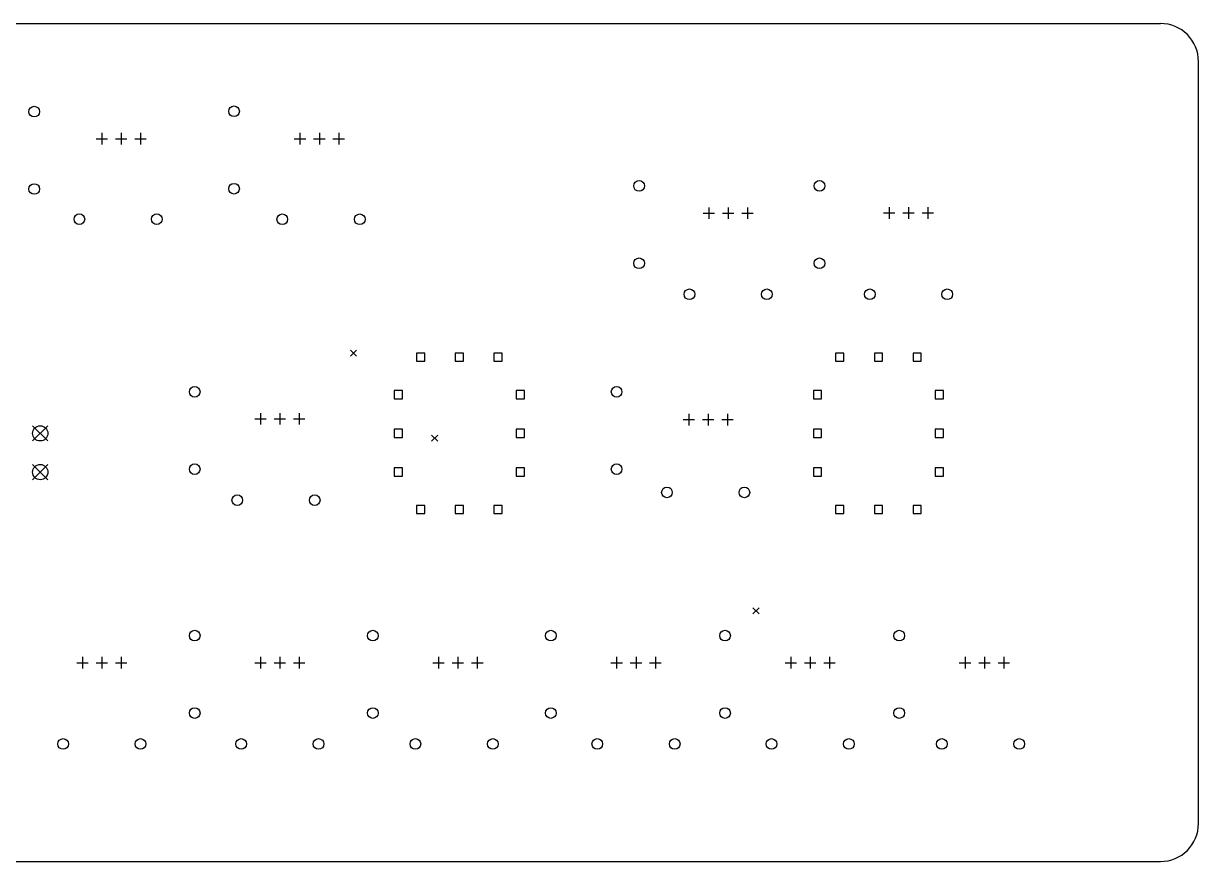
# Model space of a CAD drawing. Extents: x 2.9 to 8.93, y -5.83 to -2.73.
# Drawn here: x 5.898 to 8.933, y -4.894 to -2.728 of the extents above; entities that cross this region are included whole.
import ezdxf

# ---------------------------------------------------------------- set-up
doc = ezdxf.new("R2010")
doc.units = 0
doc.header["$MEASUREMENT"] = 0
doc.layers.add('BLACK', color=7, linetype='CONTINUOUS')

msp = doc.modelspace()

# ---------------------------------------------------------------- linework, layer by layer
at = {"layer": 'BLACK', "linetype": 'CONTINUOUS'}
for p, q in [((3.04724, -2.72835), (8.83465, -2.72835)), ((8.93307, -4.79528), (8.93307, -2.82677)), ((6.08524, -3.026), (6.11476, -3.026)), ((6.1, -3.01124), (6.1, -3.04076)), ((6.13524, -3.026), (6.16476, -3.026)), ((6.15, -3.01124), (6.15, -3.04076)), ((6.18524, -3.026), (6.21476, -3.026)), ((6.2, -3.01124), (6.2, -3.04076)), ((6.59724, -3.026), (6.62676, -3.026)), ((6.612, -3.01124), (6.612, -3.04076)), ((6.64724, -3.026), (6.67676, -3.026)), ((6.662, -3.01124), (6.662, -3.04076)), ((6.69724, -3.026), (6.72676, -3.026)), ((6.712, -3.01124), (6.712, -3.04076)), ((7.668, -3.20341), (7.668, -3.23294)), ((7.718, -3.20341), (7.718, -3.23294)), ((7.768, -3.20341), (7.768, -3.23294)), ((8.134, -3.20324), (8.134, -3.23276)), ((8.184, -3.20324), (8.184, -3.23276)), ((8.234, -3.20324), (8.234, -3.23276)), ((7.65324, -3.21817), (7.68276, -3.21817)), ((7.70324, -3.21817), (7.73276, -3.21817)), ((7.75324, -3.21817), (7.78276, -3.21817)), ((8.11924, -3.218), (8.14876, -3.218)), ((8.16924, -3.218), (8.19876, -3.218)), ((8.21924, -3.218), (8.24876, -3.218)), ((6.74213, -3.57213), (6.75787, -3.58787)), ((6.75787, -3.57213), (6.74213, -3.58787)), ((6.93423, -3.57994), (6.91302, -3.57994)), ((6.91302, -3.57994), (6.91302, -3.60116)), ((6.93423, -3.60116), (6.93423, -3.57994)), ((7.03423, -3.57994), (7.01302, -3.57994)), ((7.01302, -3.57994), (7.01302, -3.60116)), ((7.03423, -3.60116), (7.03423, -3.57994)), ((7.13423, -3.57994), (7.11302, -3.57994)), ((7.11302, -3.57994), (7.11302, -3.60116)), ((7.13423, -3.60116), (7.13423, -3.57994)), ((8.01691, -3.57994), (7.99569, -3.57994)), ((7.99569, -3.57994), (7.99569, -3.60116)), ((8.01691, -3.60116), (8.01691, -3.57994)), ((8.11691, -3.57994), (8.09569, -3.57994)), ((8.09569, -3.57994), (8.09569, -3.60116)), ((8.11691, -3.60116), (8.11691, -3.57994)), ((8.21691, -3.57994), (8.19569, -3.57994)), ((8.19569, -3.57994), (8.19569, -3.60116)), ((8.21691, -3.60116), (8.21691, -3.57994)), ((6.91302, -3.60116), (6.93423, -3.60116)), ((7.01302, -3.60116), (7.03423, -3.60116)), ((7.11302, -3.60116), (7.13423, -3.60116)), ((7.99569, -3.60116), (8.01691, -3.60116)), ((8.09569, -3.60116), (8.11691, -3.60116)), ((8.19569, -3.60116), (8.21691, -3.60116)), ((6.87675, -3.67679), (6.85554, -3.67679)), ((6.85554, -3.67679), (6.85554, -3.69801)), ((6.85554, -3.69801), (6.87675, -3.69801)), ((6.87675, -3.69801), (6.87675, -3.67679)), ((7.19171, -3.67679), (7.1705, -3.67679)), ((7.1705, -3.67679), (7.1705, -3.69801)), ((7.1705, -3.69801), (7.19171, -3.69801)), ((7.19171, -3.69801), (7.19171, -3.67679)), ((7.95943, -3.67679), (7.93821, -3.67679)), ((7.93821, -3.67679), (7.93821, -3.69801)), ((7.93821, -3.69801), (7.95943, -3.69801)), ((7.95943, -3.69801), (7.95943, -3.67679)), ((8.27439, -3.67679), (8.25317, -3.67679)), ((8.25317, -3.67679), (8.25317, -3.69801)), ((8.25317, -3.69801), (8.27439, -3.69801)), ((8.27439, -3.69801), (8.27439, -3.67679)), ((6.49524, -3.75), (6.52476, -3.75)), ((6.51, -3.73524), (6.51, -3.76476)), ((6.54524, -3.75), (6.57476, -3.75)), ((6.56, -3.73524), (6.56, -3.76476)), ((6.59524, -3.75), (6.62476, -3.75)), ((6.61, -3.73524), (6.61, -3.76476)), ((7.60146, -3.75197), (7.63098, -3.75197)), ((7.61622, -3.7372), (7.61622, -3.76673)), ((7.65146, -3.75197), (7.68098, -3.75197)), ((7.66622, -3.7372), (7.66622, -3.76673)), ((7.70146, -3.75197), (7.73098, -3.75197)), ((7.71622, -3.7372), (7.71622, -3.76673)), ((5.92126, -3.76772), (5.96063, -3.80709)), ((5.96063, -3.76772), (5.92126, -3.80709)), ((6.87675, -3.77679), (6.85554, -3.77679)), ((6.85554, -3.77679), (6.85554, -3.79801)), ((6.87675, -3.79801), (6.87675, -3.77679)), ((6.95213, -3.79213), (6.96787, -3.80787)), ((6.96787, -3.79213), (6.95213, -3.80787)), ((7.19171, -3.77679), (7.1705, -3.77679)), ((7.1705, -3.77679), (7.1705, -3.79801)), ((7.19171, -3.79801), (7.19171, -3.77679)), ((7.95943, -3.77679), (7.93821, -3.77679)), ((7.93821, -3.77679), (7.93821, -3.79801)), ((7.95943, -3.79801), (7.95943, -3.77679)), ((8.27439, -3.77679), (8.25317, -3.77679)), ((8.25317, -3.77679), (8.25317, -3.79801)), ((8.27439, -3.79801), (8.27439, -3.77679)), ((6.85554, -3.79801), (6.87675, -3.79801)), ((7.1705, -3.79801), (7.19171, -3.79801)), ((7.93821, -3.79801), (7.95943, -3.79801)), ((8.25317, -3.79801), (8.27439, -3.79801)), ((5.92126, -3.86772), (5.96063, -3.90709)), ((5.96063, -3.86772), (5.92126, -3.90709)), ((6.87675, -3.87679), (6.85554, -3.87679)), ((6.85554, -3.87679), (6.85554, -3.89801)), ((6.87675, -3.89801), (6.87675, -3.87679)), ((7.19171, -3.87679), (7.1705, -3.87679)), ((7.1705, -3.87679), (7.1705, -3.89801)), ((7.19171, -3.89801), (7.19171, -3.87679)), ((7.95943, -3.87679), (7.93821, -3.87679)), ((7.93821, -3.87679), (7.93821, -3.89801)), ((7.95943, -3.89801), (7.95943, -3.87679)), ((8.27439, -3.87679), (8.25317, -3.87679)), ((8.25317, -3.87679), (8.25317, -3.89801)), ((8.27439, -3.89801), (8.27439, -3.87679)), ((6.85554, -3.89801), (6.87675, -3.89801)), ((7.1705, -3.89801), (7.19171, -3.89801)), ((7.93821, -3.89801), (7.95943, -3.89801)), ((8.25317, -3.89801), (8.27439, -3.89801)), ((6.93423, -3.97365), (6.91302, -3.97365)), ((6.91302, -3.97365), (6.91302, -3.99486)), ((6.93423, -3.99486), (6.93423, -3.97365)), ((7.03423, -3.97365), (7.01302, -3.97365)), ((7.01302, -3.97365), (7.01302, -3.99486)), ((7.03423, -3.99486), (7.03423, -3.97365)), ((7.13423, -3.97365), (7.11302, -3.97365)), ((7.11302, -3.97365), (7.11302, -3.99486)), ((7.13423, -3.99486), (7.13423, -3.97365)), ((8.01691, -3.97365), (7.99569, -3.97365)), ((7.99569, -3.97365), (7.99569, -3.99486)), ((8.01691, -3.99486), (8.01691, -3.97365)), ((8.11691, -3.97365), (8.09569, -3.97365)), ((8.09569, -3.97365), (8.09569, -3.99486)), ((8.11691, -3.99486), (8.11691, -3.97365)), ((8.21691, -3.97365), (8.19569, -3.97365)), ((8.19569, -3.97365), (8.19569, -3.99486)), ((8.21691, -3.99486), (8.21691, -3.97365)), ((6.91302, -3.99486), (6.93423, -3.99486)), ((7.01302, -3.99486), (7.03423, -3.99486)), ((7.11302, -3.99486), (7.13423, -3.99486)), ((7.99569, -3.99486), (8.01691, -3.99486)), ((8.09569, -3.99486), (8.11691, -3.99486)), ((8.19569, -3.99486), (8.21691, -3.99486)), ((7.78213, -4.23813), (7.79787, -4.25387)), ((7.79787, -4.23813), (7.78213, -4.25387)), ((6.05, -4.36524), (6.05, -4.39476)), ((6.1, -4.36524), (6.1, -4.39476)), ((6.15, -4.36524), (6.15, -4.39476)), ((6.51, -4.36524), (6.51, -4.39476)), ((6.56, -4.36524), (6.56, -4.39476)), ((6.61, -4.36524), (6.61, -4.39476)), ((6.97, -4.36524), (6.97, -4.39476)), ((7.02, -4.36524), (7.02, -4.39476)), ((7.07, -4.36524), (7.07, -4.39476)), ((7.43, -4.36524), (7.43, -4.39476)), ((7.48, -4.36524), (7.48, -4.39476)), ((7.53, -4.36524), (7.53, -4.39476)), ((7.88, -4.36524), (7.88, -4.39476)), ((7.93, -4.36524), (7.93, -4.39476)), ((7.98, -4.36524), (7.98, -4.39476)), ((8.33, -4.36524), (8.33, -4.39476)), ((8.38, -4.36524), (8.38, -4.39476)), ((8.43, -4.36524), (8.43, -4.39476)), ((6.03524, -4.38), (6.06476, -4.38)), ((6.08524, -4.38), (6.11476, -4.38)), ((6.13524, -4.38), (6.16476, -4.38)), ((6.49524, -4.38), (6.52476, -4.38)), ((6.54524, -4.38), (6.57476, -4.38)), ((6.59524, -4.38), (6.62476, -4.38)), ((6.95524, -4.38), (6.98476, -4.38)), ((7.00524, -4.38), (7.03476, -4.38)), ((7.05524, -4.38), (7.08476, -4.38)), ((7.41524, -4.38), (7.44476, -4.38)), ((7.46524, -4.38), (7.49476, -4.38)), ((7.51524, -4.38), (7.54476, -4.38)), ((7.86524, -4.38), (7.89476, -4.38)), ((7.91524, -4.38), (7.94476, -4.38)), ((7.96524, -4.38), (7.99476, -4.38)), ((8.31524, -4.38), (8.34476, -4.38)), ((8.36524, -4.38), (8.39476, -4.38)), ((8.41524, -4.38), (8.44476, -4.38)), ((3.04724, -4.8937), (8.83465, -4.8937))]:
    msp.add_line(p, q, dxfattribs=at)
at = {"layer": 'BLACK'}
for centre, radius in [((5.92546, -2.956), 0.01378), ((6.44156, -2.95517), 0.01378), ((5.92546, -3.156), 0.01378), ((6.44156, -3.15517), 0.01378), ((7.488, -3.148), 0.01378), ((7.954, -3.148), 0.01378), ((6.042, -3.234), 0.01378), ((6.242, -3.234), 0.01378), ((6.56636, -3.2343), 0.01378), ((6.76636, -3.2343), 0.01378), ((7.488, -3.348), 0.01378), ((7.954, -3.348), 0.01378), ((7.618, -3.428), 0.01378), ((7.818, -3.428), 0.01378), ((8.084, -3.428), 0.01378), ((8.284, -3.428), 0.01378), ((6.34, -3.68), 0.01378), ((7.43, -3.68), 0.01378), ((5.94094, -3.7874), 0.01969), ((5.94094, -3.8874), 0.01969), ((6.34, -3.88), 0.01378), ((7.43, -3.88), 0.01378), ((7.56, -3.94), 0.01378), ((7.76, -3.94), 0.01378), ((6.45, -3.96), 0.01378), ((6.65, -3.96), 0.01378), ((6.34, -4.31), 0.01378), ((6.8, -4.31), 0.01378), ((7.26, -4.31), 0.01378), ((7.71, -4.31), 0.01378), ((8.16, -4.31), 0.01378), ((6.34, -4.51), 0.01378), ((6.8, -4.51), 0.01378), ((7.26, -4.51), 0.01378), ((7.71, -4.51), 0.01378), ((8.16, -4.51), 0.01378), ((6, -4.59), 0.01378), ((6.2, -4.59), 0.01378), ((6.46, -4.59), 0.01378), ((6.66, -4.59), 0.01378), ((6.91, -4.59), 0.01378), ((7.11, -4.59), 0.01378), ((7.38, -4.59), 0.01378), ((7.58, -4.59), 0.01378), ((7.83, -4.59), 0.01378), ((8.03, -4.59), 0.01378), ((8.27, -4.59), 0.01378), ((8.47, -4.59), 0.01378)]:
    msp.add_circle(centre, radius, dxfattribs=at)
for centre, start, end in [((8.83465, -2.82677), 0, 90), ((8.83465, -4.79528), -90, 0)]:
    msp.add_arc(centre, 0.09843, start, end, dxfattribs=at)

doc.saveas('drawing.dxf')
